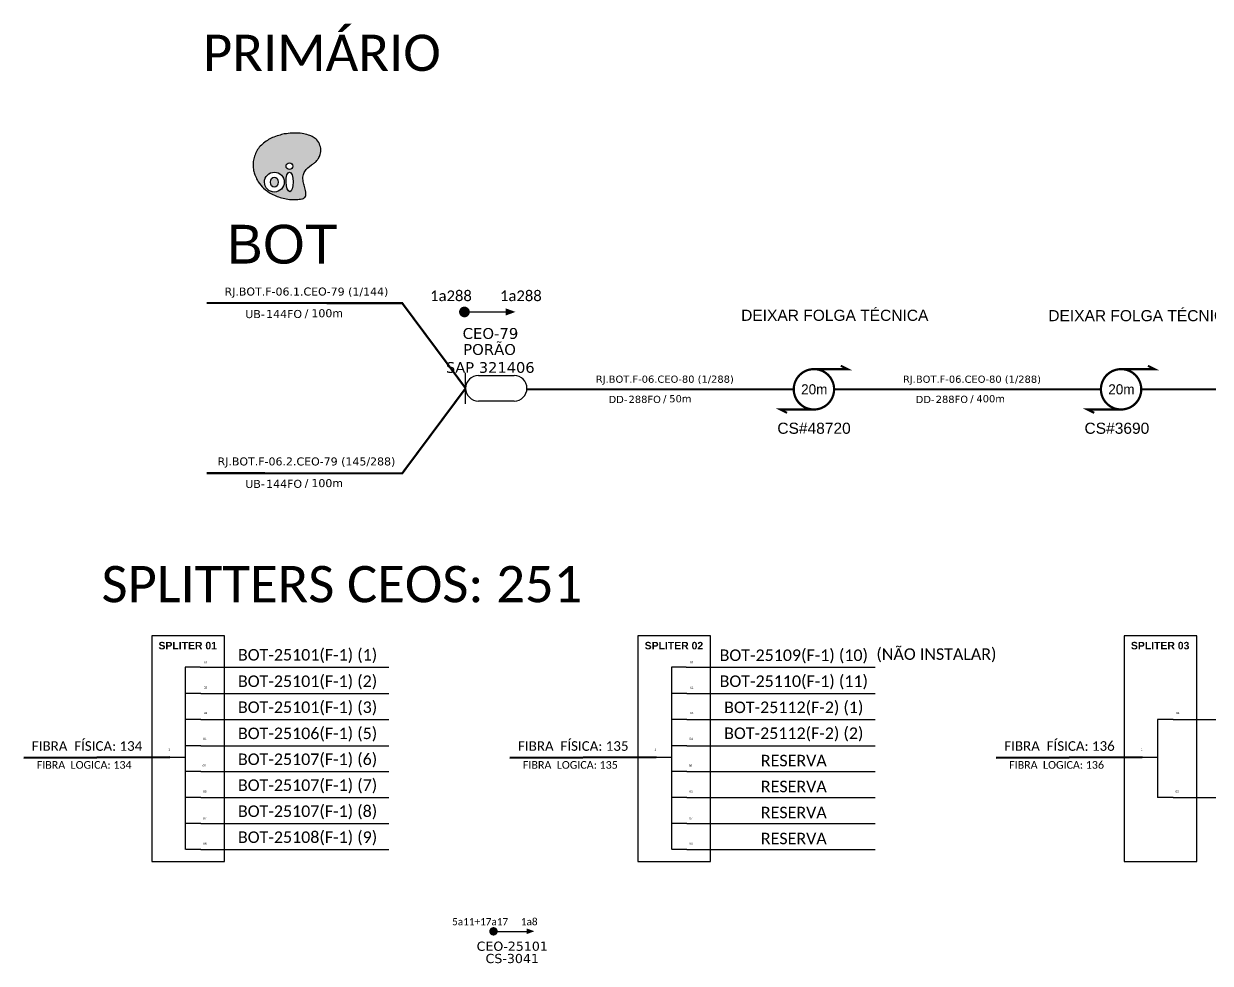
# Model space of a CAD drawing. Header units: millimetres. Extents: x 11891 to 13004, y -2938 to -1984.
# Drawn here: x 11930 to 12494, y -2432 to -1984 of the extents above; entities that cross this region are included whole.
import ezdxf
from ezdxf.enums import TextEntityAlignment as Align

# ---------------------------------------------------------------- set-up
doc = ezdxf.new("R2010")
doc.units = ezdxf.units.MM
doc.header["$MEASUREMENT"] = 0
for name, color, linetype in [('20.4-CEO', 1, 'Continuous'), ('20.4-CEOS', 1, 'Continuous'), ('20.5-CABO AÉREO', 1, 'Continuous'), ('SETA', 7, 'Continuous')]:
    doc.layers.add(name, color=color, linetype=linetype)
doc.layers.add('40.1-ETIQUETAS', color=1, linetype='Continuous', lineweight=20)
doc.styles.add('ARIAL', font='arial.ttf')
doc.styles.add('siredit', font='verdana.ttf')

# ---------------------------------------------------------------- blocks, each defined once
blk = doc.blocks.new('OI')
h = blk.add_hatch(color=40)
edge = h.paths.add_edge_path()
edge.add_spline(control_points=[(4.35, -0.67), (3.92, -0.99), (3.26, -1.5), (2.81, -2.59), (2.9, -3.5), (3.06, -4.27), (3.31, -4.85), (3.37, -5.39), (3.4, -5.88), (3.2, -6.4), (2.54, -6.61), (1.65, -6.63), (0.55, -6.67), (-0.56, -6.42), (-1.61, -6.14), (-2.77, -5.61), (-3.92, -4.77), (-4.89, -3.7), (-5.34, -2.65), (-5.6, -1.94), (-5.85, -0.96), (-5.71, 0.47), (-5.1, 2.02), (-4.14, 3.02), (-3.3, 3.61), (-2.37, 4.16), (-1.36, 4.44), (-0.56, 4.7), (0.79, 4.85), (2.24, 4.97), (3.79, 4.57), (4.67, 4.21), (5.44, 3.65), (5.76, 2.99), (6.03, 2.21), (6.01, 1.46), (5.72, 0.64), (5.31, 0.08), (4.88, -0.38), (4.51, -0.55), (4.35, -0.67)], knot_values=[0, 0, 0, 0, 1.60434, 2.417191, 3.427595, 4.282808, 4.776746, 5.304182, 5.888771, 6.258406, 6.858137, 7.79129, 8.986195, 10.124242, 11.187857, 12.242908, 13.953784, 15.414161, 16.515391, 17.349188, 17.675853, 19.552021, 21.515531, 22.568638, 23.63245, 24.621084, 25.782718, 26.745347, 27.142653, 29.870543, 31.004649, 31.921532, 32.709589, 33.801391, 34.042471, 35.192333, 35.971461, 36.628871, 37.254359, 37.836911, 37.836911, 37.836911, 37.836911], degree=3, periodic=0)
h.paths.add_polyline_path([(1.13, -0.87, -1), (-0.04, -0.87, -1)], flags=16)
edge = h.paths.add_edge_path(flags=16)
edge.add_ellipse((0.56, -3.59), major_axis=(-0.02, 1.71), ratio=0.361305, start_angle=0, end_angle=360)
h.paths.add_polyline_path([(-0.36, -3.62, -1), (-3.8, -3.62, -1)], flags=16)
edge = h.paths.add_edge_path(flags=0)
edge.add_ellipse((-2.08, -3.62), major_axis=(0, 0.885), ratio=0.758294, start_angle=0, end_angle=360)
at = {"color": 40}
for centre, radius in [((-2.08, -3.62), 1.72), ((0.54, -0.87), 0.587)]:
    blk.add_circle(centre, radius, dxfattribs=at)
blk.add_ellipse((0.56, -3.59), major_axis=(-0.02, 1.71), ratio=0.361305, dxfattribs=at)
blk.add_ellipse((-2.08, -3.62), major_axis=(0, 0.885), ratio=0.758294, start_param=-3.141592653589791, end_param=3.141592653589791, dxfattribs=at)
at = {"color": 40, "start_tangent": (-0.800898, -0.598801), "end_tangent": (-0.800898, -0.598801)}
blk.add_spline([(4.35, -0.67), (3.2, -1.78), (2.9, -2.54), (2.92, -3.55), (3.12, -4.38), (3.28, -4.85), (3.37, -5.37), (3.35, -5.95), (3.2, -6.29), (2.66, -6.55), (1.73, -6.63), (0.54, -6.62), (-0.58, -6.41), (-1.6, -6.11), (-2.56, -5.67), (-3.95, -4.67), (-4.89, -3.56), (-5.37, -2.56), (-5.64, -1.78), (-5.72, -1.46), (-5.63, 0.42), (-4.84, 2.22), (-4.13, 2.99), (-3.27, 3.62), (-2.4, 4.09), (-1.3, 4.47), (-0.37, 4.72), (0.02, 4.77), (2.75, 4.8), (3.85, 4.53), (4.69, 4.16), (5.31, 3.68), (5.85, 2.73), (5.93, 2.5), (5.94, 1.35), (5.67, 0.62), (5.29, 0.08), (4.84, -0.36), (4.35, -0.67)], degree=3, dxfattribs=at)
blk = doc.blocks.new('ETIQUETA_RS5F')
at = {"layer": '40.1-ETIQUETAS', "color": 0, "style": 'siredit'}
blk.add_text('/', height=1.5, dxfattribs=at).set_placement((1.55, -1.95), align=Align.MIDDLE_RIGHT)
for tag, p in [('ETIQUETA_R_PRIMARIA', (1.18, 4.1)), ('ETIQUETA_R_SECUNDARIA', (1.18, 2.1)), ('F_ATIVAS/F_MORTAS', (1.11, -4.24))]:
    blk.add_attdef(tag, text='', height=1.5, dxfattribs=at).set_placement(p, align=Align.MIDDLE_CENTER)
for tag, p in [('TIPO_CABO', (-6.62, -2.12)), ('CAP_CABO', (0.37, -2.09))]:
    blk.add_attdef(tag, text='', height=1.5, dxfattribs=at).set_placement(p, align=Align.MIDDLE_RIGHT)
blk.add_attdef('METROS', text='', height=1.5, dxfattribs=at).set_placement((2.11, -1.95), align=Align.MIDDLE_LEFT)
for tag, p in [('FUSÃO_1', (0.82, -8.39)), ('FUSÃO_2', (0.82, -10.6)), ('FUSÃO_3', (0.82, -12.93)), ('FUSÃO_4', (0.82, -15.14)), ('FUSÃO_5', (0.82, -17.16))]:
    blk.add_attdef(tag, text='', height=1.5, dxfattribs=at).set_placement(p, align=Align.CENTER)

msp = doc.modelspace()

# ---------------------------------------------------------------- linework, layer by layer
at = {"color": 7, "linetype": 'Continuous'}
for p, q in [((12006.43, -2290.63, 2), (12006.43, -2377.49, 2)), ((12013.47, -2290.63, 2), (12006.43, -2290.63, 2)), ((12237.86, -2290.63, 2), (12237.86, -2377.49, 2)), ((12244.9, -2290.63, 2), (12237.86, -2290.63, 2)), ((12013.82, -2303.2, 2), (12006.79, -2303.2, 2)), ((12245.25, -2303.2, 2), (12238.22, -2303.2, 2)), ((12013.82, -2315.58, 2), (12006.79, -2315.58, 2)), ((12245.25, -2315.58, 2), (12238.22, -2315.58, 2)), ((12469.3, -2315.58, 2), (12469.3, -2352.68, 2)), ((12476.69, -2315.58, 2), (12469.3, -2315.58, 2)), ((12013.82, -2328.02, 2), (12006.79, -2328.02, 2)), ((12245.25, -2328.02, 2), (12238.22, -2328.02, 2)), ((11999.13, -2333.49, 2), (12006.4, -2333.49, 2)), ((12230.57, -2333.49, 2), (12237.83, -2333.49, 2)), ((12462, -2333.49, 2), (12469.27, -2333.49, 2)), ((12013.82, -2340.35, 2), (12006.79, -2340.35, 2)), ((12245.25, -2340.35, 2), (12238.22, -2340.35, 2)), ((12013.82, -2352.68, 2), (12006.79, -2352.68, 2)), ((12245.25, -2352.68, 2), (12238.22, -2352.68, 2)), ((12476.69, -2352.68, 2), (12469.3, -2352.68, 2)), ((12013.82, -2365.06, 2), (12006.79, -2365.06, 2)), ((12245.25, -2365.06, 2), (12238.22, -2365.06, 2)), ((12013.82, -2377.41, 2), (12006.79, -2377.41, 2)), ((12245.25, -2377.41, 2), (12238.22, -2377.41, 2))]:
    msp.add_line(p, q, dxfattribs=at)
at = {"color": 10, "linetype": 'Continuous'}
for p, q in [((12013.47, -2290.63, 2), (12103.36, -2290.65, 2)), ((12244.9, -2290.63, 2), (12334.79, -2290.65, 2)), ((12013.82, -2303.2, 2), (12103.36, -2303.22, 2)), ((12245.25, -2303.2, 2), (12334.79, -2303.22, 2)), ((12013.82, -2315.56, 2), (12103.36, -2315.58, 2)), ((12245.25, -2315.56, 2), (12334.79, -2315.58, 2)), ((12476.69, -2315.56, 2), (12566.22, -2315.58, 2)), ((12013.82, -2328, 2), (12103.36, -2328.02, 2)), ((12245.25, -2328, 2), (12334.79, -2328.02, 2)), ((12013.82, -2340.32, 2), (12103.36, -2340.35, 2)), ((12245.25, -2340.32, 2), (12334.79, -2340.35, 2)), ((12013.82, -2352.66, 2), (12103.36, -2352.68, 2)), ((12245.25, -2352.66, 2), (12334.79, -2352.68, 2)), ((12476.69, -2352.66, 2), (12566.22, -2352.68, 2)), ((12013.82, -2365.03, 2), (12103.36, -2365.06, 2)), ((12245.25, -2365.03, 2), (12334.79, -2365.06, 2)), ((12013.82, -2377.41, 2), (12103.36, -2377.44, 2)), ((12245.25, -2377.41, 2), (12334.79, -2377.44, 2))]:
    msp.add_line(p, q, dxfattribs=at)
at = {"color": 1, "linetype": 'Continuous', "lineweight": 60}
for p, q in [((11999.13, -2333.49, 2), (11929.56, -2333.71, 2)), ((12230.57, -2333.49, 2), (12161, -2333.71, 2)), ((12462, -2333.49, 2), (12392.43, -2333.71, 2))]:
    msp.add_line(p, q, dxfattribs=at)
at = {"color": 0, "const_width": 2.54}
msp.add_lwpolyline([(12138.06, -2121.6, 1), (12140.6, -2121.58, 1)], format="xyb", close=True, dxfattribs=at)
at = {"color": 5, "const_width": 1.07}
for points in [[(12305.69, -2148.8, 1.000012), (12305.68, -2168.01, 0.999978)], [(12451.89, -2148.8, 1.000012), (12451.89, -2168.01, 0.999978)]]:
    msp.add_lwpolyline(points, format="xyb", close=True, dxfattribs=at)
at = {"color": 5, "const_width": 1}
for points in [[(12305.68, -2148.8), (12321.69, -2148.8), (12318.49, -2147.2)], [(12451.89, -2148.8), (12467.89, -2148.8), (12464.69, -2147.2)], [(12305.68, -2168.01), (12289.68, -2168.01), (12292.88, -2169.61)], [(12451.89, -2168.01), (12435.89, -2168.01), (12439.09, -2169.61)]]:
    msp.add_lwpolyline(points, dxfattribs=at)
at = {"color": 7, "elevation": 2}
for points in [[(11990.49, -2383.05), (12025.05, -2383.05), (12025.05, -2275.74), (11990.49, -2275.74)], [(12221.93, -2383.05), (12256.49, -2383.05), (12256.49, -2275.74), (12221.93, -2275.74)], [(12453.36, -2383.05), (12487.92, -2383.05), (12487.92, -2275.74), (12453.36, -2275.74)]]:
    msp.add_lwpolyline(points, close=True, dxfattribs=at)
at = {"const_width": 2, "elevation": 2}
msp.add_lwpolyline([(12152.16, -2416.36, 1), (12154.16, -2416.36, 1)], format="xyb", close=True, dxfattribs=at)
at = {"layer": '20.4-CEO', "color": 0}
for p, q in [((12145.97, -2151.83), (12163.03, -2151.83)), ((12163.03, -2163.99), (12145.97, -2163.99))]:
    msp.add_line(p, q, dxfattribs=at)
at = {"layer": '20.4-CEO', "color": 0, "const_width": 1.02}
for points in [[(12016.71, -2117.31), (12109.74, -2117.42), (12139.89, -2157.91)], [(12016.71, -2198.34), (12109.74, -2198.37), (12139.89, -2157.91)]]:
    msp.add_lwpolyline(points, dxfattribs=at)
at = {"layer": '20.4-CEO', "color": 0}
msp.add_lwpolyline([(12139.89, -2165.24), (12139.89, -2150.58)], dxfattribs=at)
for centre, start, end in [((12145.97, -2157.91), 90, 270), ((12163.03, -2157.91), 270, 90)]:
    msp.add_arc(centre, 6.08, start, end, dxfattribs=at)
at = {"layer": '20.5-CABO AÉREO', "color": 5, "ltscale": 8, "const_width": 1.02}
for points in [[(12169.08, -2158.41), (12296.08, -2158.41)], [(12315.29, -2158.41), (12442.29, -2158.41)], [(12461.49, -2158.41), (12588.49, -2158.41)]]:
    msp.add_lwpolyline(points, dxfattribs=at)
at = {"layer": 'SETA', "color": 0}
msp.add_lwpolyline([(12139.33, -2121.59), (12161.43, -2121.59)], dxfattribs=at)
at = {"layer": 'SETA', "elevation": 2}
msp.add_lwpolyline([(12153.16, -2416.36), (12170.36, -2416.36)], dxfattribs=at)
msp.add_lwpolyline([(12153.16, -2416.36), (12170.36, -2416.36)], dxfattribs=at)
at = {"layer": 'SETA', "color": 0}
msp.add_solid([(12159, -2119.9), (12163.66, -2121.57), (12159.01, -2123.28)], dxfattribs=at)
at = {"layer": 'SETA'}
msp.add_solid([(12168.98, -2415, 2), (12172.64, -2416.33, 2), (12168.98, -2417.67, 2)], dxfattribs=at)
msp.add_solid([(12168.98, -2415, 2), (12172.64, -2416.33, 2), (12168.98, -2417.67, 2)], dxfattribs=at)

# ---------------------------------------------------------------- block references
at = {"color": 5, "xscale": 2.743958915994976, "yscale": 2.743958874887248, "zscale": 2.743958889910874, "rotation": 0.1532885625447551}
msp.add_blockref('OI', (12054.55, -2049.85), dxfattribs=at)
at = {"layer": '40.1-ETIQUETAS', "color": 7}
ref = msp.add_blockref('ETIQUETA_RS5F', (12061.11, -2117.23), dxfattribs=dict(at, xscale=2.54, yscale=2.54, zscale=2.54))
ref.add_attrib('ETIQUETA_R_SECUNDARIA', 'RJ.BOT.F-06.1.CEO-79 (1/144)', dxfattribs={"color": 0, "height": 3.81, "style": 'siredit'}).set_placement((12064.12, -2111.89), align=Align.MIDDLE_CENTER)
ref.add_attrib('TIPO_CABO', 'UB-', dxfattribs={"color": 0, "height": 3.81, "style": 'siredit'}).set_placement((12044.31, -2122.61), align=Align.MIDDLE_RIGHT)
ref.add_attrib('CAP_CABO', '144FO', dxfattribs={"color": 0, "height": 3.81, "style": 'siredit'}).set_placement((12062.04, -2122.55), align=Align.MIDDLE_RIGHT)
ref.add_attrib('METROS', '100m', dxfattribs={"color": 0, "height": 3.81, "style": 'siredit'}).set_placement((12066.48, -2122.2), align=Align.MIDDLE_LEFT)
at = {"layer": '40.1-ETIQUETAS', "color": 0}
ref = msp.add_blockref('ETIQUETA_RS5F', (12231.93, -2158.41), dxfattribs=dict(at, xscale=2.286000000000014, yscale=2.285999999999942, zscale=2.286))
ref.add_attrib('ETIQUETA_R_SECUNDARIA', 'RJ.BOT.F-06.CEO-80 (1/288)', dxfattribs={"color": 0, "height": 3.429, "style": 'siredit'}).set_placement((12234.71, -2153.59), align=Align.MIDDLE_CENTER)
ref.add_attrib('TIPO_CABO', 'DD-', dxfattribs={"color": 0, "height": 3.429, "style": 'siredit'}).set_placement((12216.88, -2163.24), align=Align.MIDDLE_RIGHT)
ref.add_attrib('CAP_CABO', '288FO', dxfattribs={"color": 0, "height": 3.429, "style": 'siredit'}).set_placement((12232.84, -2163.19), align=Align.MIDDLE_RIGHT)
ref.add_attrib('METROS', '50m', dxfattribs={"color": 0, "height": 3.429, "style": 'siredit'}).set_placement((12236.83, -2162.87), align=Align.MIDDLE_LEFT)
ref = msp.add_blockref('ETIQUETA_RS5F', (12378.14, -2158.41), dxfattribs=dict(at, xscale=2.286000000000014, yscale=2.285999999999942, zscale=2.286))
ref.add_attrib('ETIQUETA_R_SECUNDARIA', 'RJ.BOT.F-06.CEO-80 (1/288)', dxfattribs={"color": 0, "height": 3.429, "style": 'siredit'}).set_placement((12380.91, -2153.6), align=Align.MIDDLE_CENTER)
ref.add_attrib('TIPO_CABO', 'DD-', dxfattribs={"color": 0, "height": 3.429, "style": 'siredit'}).set_placement((12363.08, -2163.24), align=Align.MIDDLE_RIGHT)
ref.add_attrib('CAP_CABO', '288FO', dxfattribs={"color": 0, "height": 3.429, "style": 'siredit'}).set_placement((12379.04, -2163.19), align=Align.MIDDLE_RIGHT)
ref.add_attrib('METROS', '400m', dxfattribs={"color": 0, "height": 3.429, "style": 'siredit'}).set_placement((12383.03, -2162.87), align=Align.MIDDLE_LEFT)
at = {"layer": '40.1-ETIQUETAS', "color": 7}
ref = msp.add_blockref('ETIQUETA_RS5F', (12061.11, -2198.07), dxfattribs=dict(at, xscale=2.54, yscale=2.54, zscale=2.54))
ref.add_attrib('ETIQUETA_R_SECUNDARIA', 'RJ.BOT.F-06.2.CEO-79 (145/288)', dxfattribs={"color": 0, "height": 3.81, "style": 'siredit'}).set_placement((12064.12, -2192.73), align=Align.MIDDLE_CENTER)
ref.add_attrib('TIPO_CABO', 'UB-', dxfattribs={"color": 0, "height": 3.81, "style": 'siredit'}).set_placement((12044.31, -2203.44), align=Align.MIDDLE_RIGHT)
ref.add_attrib('CAP_CABO', '144FO', dxfattribs={"color": 0, "height": 3.81, "style": 'siredit'}).set_placement((12062.04, -2203.39), align=Align.MIDDLE_RIGHT)
ref.add_attrib('METROS', '100m', dxfattribs={"color": 0, "height": 3.81, "style": 'siredit'}).set_placement((12066.48, -2203.04), align=Align.MIDDLE_LEFT)

# ---------------------------------------------------------------- texts
at = {"color": 7, "style": 'ARIAL'}
msp.add_text('BOT', height=18.434, dxfattribs=at).set_placement((12026.19, -2098.56))
at = {"color": 0, "style": 'ARIAL'}
for s, p in [('DEIXAR FOLGA TÉCNICA', (12271.04, -2125.82)), ('DEIXAR FOLGA TÉCNICA', (12417.24, -2125.99)), ('CS#48720', (12288.27, -2179.58)), ('CS#3690', (12434.48, -2179.58))]:
    msp.add_text(s, height=5.292, rotation=359.9867, dxfattribs=at).set_placement(p)
at = {"color": 0}
for p in [(12299.6, -2160.81), (12445.8, -2160.81)]:
    msp.add_text('20m', height=4.801, dxfattribs=at).set_placement(p)
at = {"attachment_point": 5}
for s, insert, char_height, width in [('\\C7;\\fCalibri|b0|i0|c0|p34;PRIMÁRIO', (12071.48, -1998.37, 2), 17.28, 263.3321), ('\\C7;\\fCalibri|b0|i0|c0|p34;SPLITTERS CEOS: 251', (12081.02, -2251.24, 2), 17.28, 263.3321), ('\\C10;\\fArial|b1|i0|c0|p34;\\H1x;SPLITER 01', (12007.62, -2280.4, 2), 3.5506, 34.56), ('\\pxt9;\\C7;\\fCalibri|b0|i0|c0|p34;BOT-25101(F-1) (1)', (12064.67, -2285.36, 2), 5.4863, 81.8207), ('\\C10;\\fArial|b1|i0|c0|p34;\\H1x;SPLITER 02', (12239.05, -2280.4, 2), 3.5506, 34.56), ('\\pxt9;\\C7;\\fCalibri|b0|i0|c0|p34;BOT-25109(F-1) (10)', (12296.1, -2285.55, 2), 5.4863, 81.8207), ('\\pxt9;\\C7;\\fCalibri|b0|i0|c0|p34;(NÃO INSTALAR)', (12364, -2285.01, 2), 5.4863, 81.8207), ('\\C10;\\fArial|b1|i0|c0|p34;\\H1x;SPLITER 03', (12470.48, -2280.4, 2), 3.5506, 34.56), ('\\C7;\\fArial|b0|i0|;\\H1.0273588255048;01 ', (12016.15, -2288.35, 2), 3.5506, 7.1205), ('\\C7;\\fArial|b0|i0|;\\H1.0273588255048;01 ', (12247.59, -2288.35, 2), 3.5506, 7.1205), ('\\pxt9;\\C7;\\fCalibri|b0|i0|c0|p34;BOT-25101(F-1) (2)', (12064.67, -2297.93, 2), 5.4863, 81.8207), ('\\pxt9;\\C7;\\fCalibri|b0|i0|c0|p34;BOT-25110(F-1) (11)', (12296.1, -2297.91, 2), 5.4863, 81.8207), ('\\C7;\\fArial|b0|i0|;\\H1.0273588255048;02 ', (12016.05, -2300.35, 2), 3.5506, 7.5164), ('\\C7;\\fArial|b0|i0|;\\H1.0273588255048;02 ', (12247.48, -2300.35, 2), 3.5506, 7.5164), ('\\pxt9;\\C7;\\fCalibri|b0|i0|c0|p34;BOT-25101(F-1) (3)', (12064.67, -2310.29, 2), 5.4863, 81.8207), ('\\pxt9;\\C7;\\fCalibri|b0|i0|c0|p34;BOT-25112(F-2) (1)', (12296.1, -2310.35, 2), 5.4863, 81.8207), ('\\C7;\\fArial|b0|i0|;\\H1.0273588255048;03 ', (12016.05, -2312.44, 2), 3.5506, 6.912), ('\\C7;\\fArial|b0|i0|;\\H1.0273588255048;03 ', (12247.48, -2312.44, 2), 3.5506, 6.912), ('\\C7;\\fArial|b0|i0;\\H0.289352x;01 ', (12478.91, -2312.44, 2), 3.5506, 6.912), ('\\pxt9;\\C7;\\fCalibri|b0|i0|c0|p34;BOT-25106(F-1) (5)', (12064.67, -2322.73, 2), 5.4863, 81.8207), ('\\pxt9;\\C7;\\fCalibri|b0|i0|c0|p34;BOT-25112(F-2) (2)', (12296.1, -2322.68, 2), 5.4863, 81.8207), ('\\C7;\\fCalibri|b0|i0|c0|p34;FIBRA  FÍSICA: 134', (11959.7, -2328.19, 2), 4.5719, 69.12), ('\\C7;\\fArial|b0|i0|;\\H1.0273588255048;04 ', (12015.75, -2324.73, 2), 3.5506, 7.5164), ('\\C7;\\fCalibri|b0|i0|c0|p34;FIBRA  FÍSICA: 135', (12191.14, -2328.19, 2), 4.5719, 69.12), ('\\C7;\\fArial|b0|i0|;\\H1.0273588255048;04 ', (12247.18, -2324.73, 2), 3.5506, 7.5164), ('\\C7;\\fCalibri|b0|i0|c0|p34;FIBRA  FÍSICA: 136', (12422.57, -2328.19, 2), 4.5719, 69.12), ('\\C7;\\fArial|b0|i0|;\\H1.0273588255048;1', (11998.8, -2329.83, 2), 3.5506, 3.5168), ('\\pxt9;\\C7;\\fCalibri|b0|i0|c0|p34;BOT-25107(F-1) (6)', (12064.67, -2335.06, 2), 5.4863, 81.8207), ('\\C7;\\fArial|b0|i0|;\\H1.0273588255048;1', (12230.23, -2329.83, 2), 3.5506, 3.5168), ('\\pxt9;\\C7;\\fCalibri|b0|i0|c0|p34;RESERVA', (12296.1, -2335.12, 2), 5.4863, 81.8207), ('\\C7;\\fArial|b0|i0|;\\H1.0273588255048;1', (12461.66, -2329.83, 2), 3.5506, 3.5168), ('\\C7;\\fCalibri|b0|i0|c0|p34;FIBRA  LOGICA: 134', (11958.32, -2337.17, 2), 3.6577, 69.12), ('\\C7;\\fArial|b0|i0|;\\H1.0273588255048;05 ', (12015.49, -2337.55, 2), 3.5506, 9.2444), ('\\C7;\\fCalibri|b0|i0|c0|p34;FIBRA  LOGICA: 135', (12189.75, -2337.17, 2), 3.6577, 69.12), ('\\C7;\\fArial|b0|i0|;\\H1.0273588255048;05 ', (12246.92, -2337.55, 2), 3.5506, 9.2444), ('\\C7;\\fCalibri|b0|i0|c0|p34;FIBRA  LOGICA: 136', (12421.18, -2337.17, 2), 3.6577, 69.12), ('\\pxt9;\\C7;\\fCalibri|b0|i0|c0|p34;BOT-25107(F-1) (7)', (12064.67, -2347.39, 2), 5.4863, 81.8207), ('\\C7;\\fArial|b0|i0|;\\H1.0273588255048;06 ', (12015.75, -2349.83, 2), 3.5506, 7.5164), ('\\C7;\\fArial|b0|i0|;\\H1.0273588255048;06 ', (12247.18, -2349.83, 2), 3.5506, 7.5164), ('\\pxt9;\\C7;\\fCalibri|b0|i0|c0|p34;RESERVA', (12296.09, -2347.45, 2), 5.4863, 81.8207), ('\\C7;\\fArial|b0|i0;\\H0.289352x;02 ', (12478.61, -2349.83, 2), 3.5506, 7.5164), ('\\pxt9;\\C7;\\fCalibri|b0|i0|c0|p34;BOT-25107(F-1) (8)', (12064.67, -2359.77, 2), 5.4863, 81.8207), ('\\pxt9;\\C7;\\fCalibri|b0|i0|c0|p34;RESERVA', (12296.09, -2359.83, 2), 5.4863, 81.8207), ('\\C7;\\fArial|b0|i0|;\\H1.0273588255048;07 ', (12015.75, -2362.56, 2), 3.5506, 7.5164), ('\\C7;\\fArial|b0|i0|;\\H1.0273588255048;07 ', (12247.18, -2362.56, 2), 3.5506, 7.5164), ('\\pxt9;\\C7;\\fCalibri|b0|i0|c0|p34;BOT-25108(F-1) (9)', (12064.67, -2372.14, 2), 5.4863, 81.8207), ('\\pxt9;\\C7;\\fCalibri|b0|i0|c0|p34;RESERVA', (12296.09, -2372.21, 2), 5.4863, 81.8207), ('\\C7;\\fArial|b0|i0|;\\H1.0273588255048;08 ', (12015.75, -2374.65, 2), 3.5506, 7.5164), ('\\C7;\\fArial|b0|i0|;\\H1.0273588255048;08 ', (12247.18, -2374.65, 2), 3.5506, 7.5164)]:
    msp.add_mtext(s, dxfattribs=dict(at, insert=insert, char_height=char_height, width=width))
at = {"color": 0, "char_height": 5.08, "width": 375.0151, "attachment_point": 5, "rotation": 359.9166}
for insert in [(12132.93, -2113.93), (12166.19, -2113.93)]:
    msp.add_mtext('{\\fCalibri|b0|i0|c0|p34;\\C256;1a288}', dxfattribs=dict(at, insert=insert))
at = {"color": 0, "char_height": 3.4214, "width": 50.7176, "attachment_point": 5}
for s, insert in [('\\C7;\\fCalibri|b0|i0|c0|p34;5a11+17a17', (12146.81, -2411.77, 2)), ('\\C7;\\fCalibri|b0|i0|c0|p34;1a8', (12170.17, -2411.77, 2))]:
    msp.add_mtext(s, dxfattribs=dict(at, insert=insert))
at = {"layer": '20.4-CEO', "color": 0, "style": 'siredit'}
for s, height, p in [('CEO-79', 5.15, (12151.72, -2131.83)), ('PORÃO', 5.15, (12151.28, -2139.45)), ('          SAP 321406', 5.08, (12140.57, -2148.02))]:
    msp.add_text(s, height=height, dxfattribs=at).set_placement(p, align=Align.MIDDLE_CENTER)
at = {"layer": '20.4-CEOS', "style": 'siredit'}
for tag, text, height, p in [('CEO-25101', 'CEOSXXX', 4.365, (12162.09, -2421.25, 2)), ('CS-3041', '', 4.37, (12162.09, -2427.1, 2))]:
    msp.add_attdef(tag, text=text, height=height, dxfattribs=at).set_placement(p, align=Align.TOP_CENTER)

doc.saveas('drawing.dxf')
